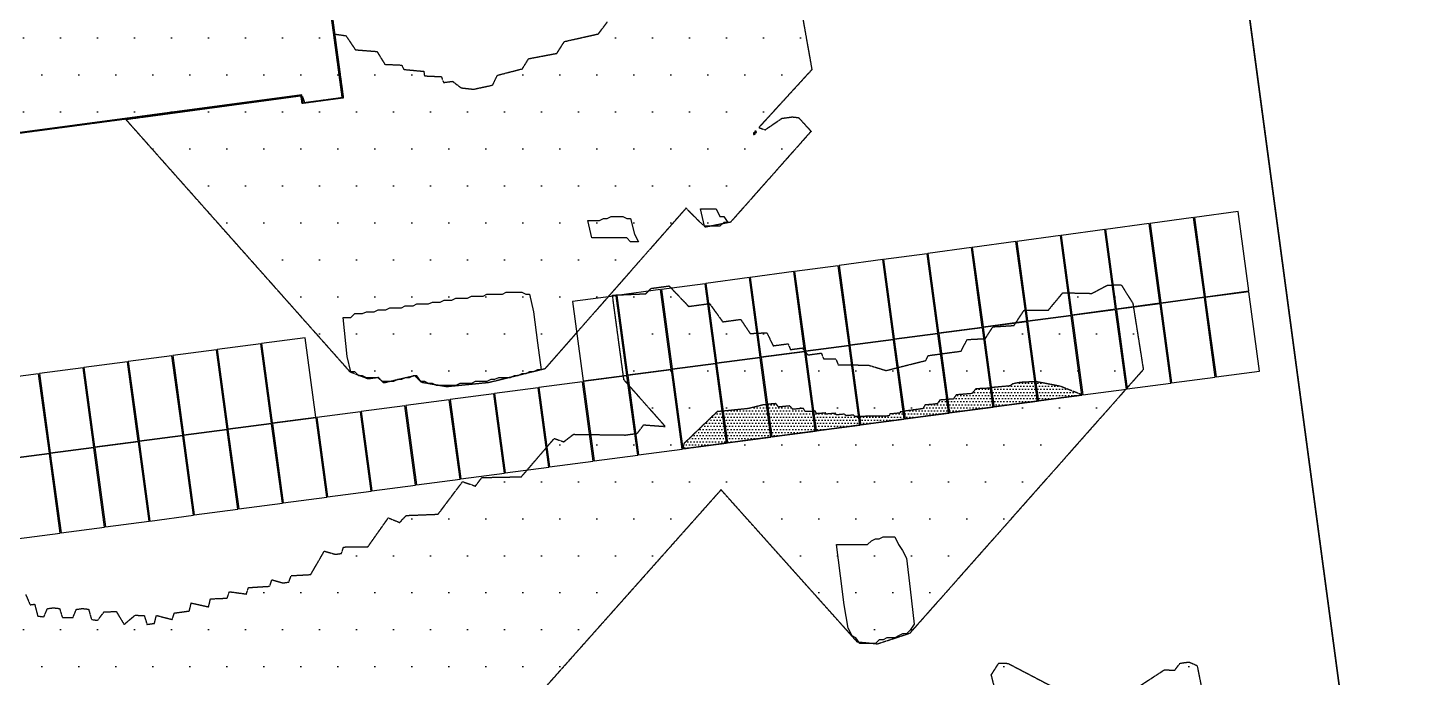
# Model space of a CAD drawing. Header units: millimetres. Extents: x -245826 to 350363, y -160205 to 260795.
# Drawn here: x 40113 to 75684, y 8296 to 25033 of the extents above; entities that cross this region are included whole.
import ezdxf

# ---------------------------------------------------------------- set-up
doc = ezdxf.new("R2010")
doc.units = ezdxf.units.MM
doc.linetypes.add('DASHED', pattern=[1.524, 1.27, -0.254])
for name, color, linetype in [('Module', 7, 'ByLayer'), ('Obstruction', 7, 'ByLayer'), ('Ridge Line', 7, 'ByLayer'), ('Shading', 8, 'DASHED'), ('Unit Area Boundary', 7, 'ByLayer')]:
    doc.layers.add(name, color=color, linetype=linetype)

# ---------------------------------------------------------------- blocks, each defined once
blk = doc.blocks.new('*U0')
at = {"layer": 'Unit Area Boundary', "color": 2}
blk.add_polyline3d([(65156, 73133, 16333), (74483, 3548, 16333), (73104, 3363, 16333), (75684, -15888, 16333), (58744, -18158, 16333), (60367, -30264, 16333), (59773, -30689, 16333), (51926, -31279, 16333), (33618, -33783, 16333), (31973, -21753, 16333), (1173, -25964, 16333)], dxfattribs=at)
at = {"flags": 1}
for tag in ['unit_id', 'unit_name', 'parapet_height', 'ground_elevation', 'is_enable_parapet']:
    blk.add_attdef(tag, (0, 0), '', height=2.5, dxfattribs=at)
blk = doc.blocks.new('*U1')
at = {"layer": 'Ridge Line', "color": 30}
for p, q in [((40601, 79988, 10), (48240, 23217, 10)), ((40601, 79988, 14445), (48240, 23217, 13946)), ((74483, 3548, 13743), (67036, 59108, 14232)), ((47169, 23301, 10), (3104, 17394, 10)), ((47169, 23301, 13948), (3104, 17394, 13952)), ((47207, 23075, 10), (47169, 23301, 10)), ((47207, 23075, 13946), (47169, 23301, 13948)), ((48240, 23217, 10), (47207, 23075, 10)), ((48240, 23217, 13946), (47207, 23075, 13946))]:
    blk.add_line(p, q, dxfattribs=at)
at = {"flags": 1}
for tag in ['unit_id', 'unit_name']:
    blk.add_attdef(tag, (0, 0), '', height=2.5, dxfattribs=at)
blk = doc.blocks.new('*U6')
at = {"layer": 'Module', "color": 0}
blk.add_polyline3d([(0, 0, 0), (112.4, 15.2, 0), (84.7, 219.6, 119.1), (-27.6, 204.4, 119.1)], close=True, dxfattribs=at)
at = {"flags": 1}
for tag in ['mounting-hole-spacing1', 'mounting-hole-spacing2', 'module-material', 'vmpo', 'voco', 'silicon-material', 'panel-length', 'panel-width', 'panel-height', 'userid', 'theme', 'note', 'name', 'pmax', 'company-name', 'id', 'impo', 'isco']:
    blk.add_attdef(tag, (0, 0), '', height=2.5, dxfattribs=at)
blk = doc.blocks.new('*U7')
at = {"layer": 'Module', "color": 31}
for p in [(7042.7, 1809.7, 1555.8), (6814, 1778.8, 1555.8), (6928.3, 1794.2, 1555.8), (6585.3, 1747.8, 1555.8), (6699.6, 1763.3, 1555.8), (6242.2, 1701.4, 1555.9), (6356.5, 1716.9, 1555.9), (6470.9, 1732.4, 1555.8), (6013.5, 1670.5, 1555.9), (6127.8, 1686, 1555.9), (5784.7, 1639.6, 1555.9), (5899.1, 1655.1, 1555.9), (5556, 1608.7, 1555.9), (5670.4, 1624.1, 1555.9), (7070.6, 1603.5, 1435.7), (5441.7, 1593.2, 1555.9), (6841.9, 1572.6, 1435.7), (6956.2, 1588.1, 1435.7), (6498.8, 1526.2, 1435.7), (6613.1, 1541.7, 1435.7), (6727.5, 1557.1, 1435.7), (6270.1, 1495.3, 1435.8), (6384.4, 1510.8, 1435.8), (4412.4, 1454, 1556), (4526.8, 1469.5, 1556), (4641.2, 1485, 1556), (6041.3, 1464.4, 1435.8), (6155.7, 1479.8, 1435.8), (4183.7, 1423.1, 1556), (4298.1, 1438.6, 1556), (5698.3, 1418, 1435.8), (5812.6, 1433.5, 1435.8), (5927, 1448.9, 1435.8), (3955, 1392.2, 1556), (4069.4, 1407.7, 1556), (5469.5, 1387.1, 1435.8), (5583.9, 1402.5, 1435.8), (5240.8, 1356.1, 1435.8), (5355.2, 1371.6, 1435.8), (5012.1, 1325.2, 1435.8), (5126.5, 1340.7, 1435.8), (4669, 1278.8, 1435.9), (4783.4, 1294.3, 1435.9), (4897.7, 1309.8, 1435.8), (4440.3, 1247.9, 1435.9), (4554.7, 1263.4, 1435.9), (4211.6, 1217, 1435.9), (4325.9, 1232.4, 1435.9), (3982.9, 1186.1, 1435.9), (4097.2, 1201.5, 1435.9)]:
    blk.add_blockref('*U6', p, dxfattribs=at)
at = {"flags": 1}
for tag in ['offset-x', 'offset-y', 'mode', 'tilt', 'azimuth', 'align', 'array-mode', 'panel-x', 'panel-y', 'panel-per-row', 'bracket-type', 'bracket-value', 'row-per-array']:
    blk.add_attdef(tag, (0, 0), '', height=2.5, dxfattribs=at)
blk = doc.blocks.new('*U69')
at = {"layer": 'Obstruction', "color": 1}
blk.add_polyline3d([(48236, 17565, 16379), (48336, 17565, 16379), (48436, 17565, 16379), (48536, 17665, 16379), (48636, 17665, 16379), (48736, 17665, 16379), (48836, 17715, 16379), (48936, 17715, 16379), (49036, 17715, 16379), (49136, 17765, 16379), (49236, 17765, 16379), (49336, 17765, 16379), (49436, 17815, 16379), (49536, 17815, 16379), (49636, 17815, 16379), (49736, 17815, 16379), (49836, 17865, 16379), (49936, 17865, 16379), (50036, 17865, 16379), (50136, 17915, 16379), (50236, 17915, 16379), (50336, 17915, 16379), (50436, 17915, 16379), (50536, 17965, 16379), (50636, 17965, 16379), (50736, 17965, 16379), (50836, 18015, 16379), (50936, 18015, 16379), (51036, 18015, 16379), (51136, 18065, 16379), (51236, 18065, 16379), (51336, 18065, 16379), (51436, 18065, 16379), (51536, 18115, 16379), (51636, 18115, 16379), (51736, 18115, 16379), (51836, 18115, 16379), (51936, 18165, 16379), (52036, 18165, 16379), (52136, 18165, 16379), (52236, 18165, 16379), (52336, 18165, 16379), (52436, 18215, 16379), (52536, 18215, 16379), (52636, 18215, 16379), (52736, 18215, 16379), (52836, 18215, 16379), (52936, 18165, 16379), (53036, 18165, 16379), (53136, 17715, 16379), (53236, 16915, 16379), (53236, 16915, 16379), (53336, 16215, 16379), (53336, 16215, 16379), (53236, 16215, 16379), (53136, 16165, 16379), (53036, 16165, 16379), (52936, 16115, 16379), (52836, 16115, 16379), (52736, 16065, 16379), (52636, 16065, 16379), (52536, 16015, 16379), (52436, 16015, 16379), (52336, 16015, 16379), (52236, 16015, 16379), (52136, 15965, 16379), (52036, 15965, 16379), (51936, 15915, 16379), (51836, 15915, 16379), (51736, 15915, 16379), (51636, 15915, 16379), (51536, 15865, 16379), (51436, 15865, 16379), (51336, 15865, 16379), (51236, 15865, 16379), (51136, 15815, 16379), (51036, 15815, 16379), (50936, 15815, 16379), (50836, 15815, 16379), (50736, 15815, 16379), (50636, 15815, 16379), (50536, 15865, 16379), (50436, 15865, 16379), (50336, 15915, 16379), (50236, 15915, 16379), (50136, 16065, 16379), (50036, 16065, 16379), (49936, 16015, 16379), (49836, 16015, 16379), (49736, 15965, 16379), (49636, 15965, 16379), (49536, 15915, 16379), (49436, 15915, 16379), (49336, 15915, 16379), (49236, 15915, 16379), (49136, 16015, 16379), (49036, 16015, 16379), (48936, 16015, 16379), (48836, 16015, 16379), (48736, 16065, 16379), (48636, 16065, 16379), (48536, 16165, 16379), (48436, 16165, 16379), (48336, 16565, 16379), (48336, 16565, 16379)], close=True, dxfattribs=at)
at = {"flags": 1}
for tag in ['height', 'shape']:
    blk.add_attdef(tag, (0, 0), '', height=2.5, dxfattribs=at)
blk = doc.blocks.new('*U77')
at = {"layer": 'Obstruction', "color": 1}
blk.add_polyline3d([(60936, 11715, 15929), (61036, 11715, 15929), (61136, 11715, 15929), (61236, 11715, 15929), (61336, 11715, 15929), (61436, 11715, 15929), (61536, 11715, 15929), (61636, 11715, 15929), (61736, 11715, 15929), (61836, 11815, 15929), (61936, 11865, 15929), (62036, 11865, 15929), (62136, 11915, 15929), (62236, 11915, 15929), (62336, 11915, 15929), (62436, 11915, 15929), (62536, 11715, 15929), (62636, 11565, 15929), (62736, 11365, 15929), (62836, 10565, 15929), (62836, 10565, 15929), (62936, 9665, 15929), (62936, 9665, 15929), (62836, 9515, 15929), (62736, 9415, 15929), (62636, 9415, 15929), (62536, 9365, 15929), (62436, 9315, 15929), (62336, 9315, 15929), (62236, 9315, 15929), (62136, 9265, 15929), (62036, 9265, 15929), (61936, 9165, 15929), (61836, 9165, 15929), (61736, 9165, 15929), (61636, 9165, 15929), (61536, 9165, 15929), (61436, 9315, 15929), (61336, 9365, 15929), (61236, 9565, 15929), (61136, 10165, 15929), (61036, 10915, 15929), (61036, 10915, 15929)], close=True, dxfattribs=at)
at = {"flags": 1}
for tag in ['height', 'shape']:
    blk.add_attdef(tag, (0, 0), '', height=2.5, dxfattribs=at)
blk = doc.blocks.new('*U86')
at = {"layer": 'Obstruction', "color": 1}
blk.add_polyline3d([(57436, 20365, 14679), (57536, 20365, 14679), (57636, 20365, 14679), (57736, 20365, 14679), (57836, 20365, 14679), (57936, 20165, 14679), (58036, 20165, 14679), (58036, 20165, 14679), (58136, 20015, 14679), (58136, 20015, 14679), (58036, 20015, 14679), (57936, 19915, 14679), (57836, 19915, 14679), (57736, 19915, 14679), (57636, 19915, 14679), (57536, 19915, 14679), (57536, 19915, 14679)], close=True, dxfattribs=at)
at = {"flags": 1}
for tag in ['height', 'shape']:
    blk.add_attdef(tag, (0, 0), '', height=2.5, dxfattribs=at)
blk = doc.blocks.new('*U87')
at = {"layer": 'Obstruction', "color": 1}
blk.add_polyline3d([(54536, 20065, 14979), (54636, 20065, 14979), (54736, 20065, 14979), (54836, 20065, 14979), (54936, 20115, 14979), (55036, 20115, 14979), (55136, 20165, 14979), (55236, 20165, 14979), (55336, 20165, 14979), (55436, 20165, 14979), (55536, 20115, 14979), (55636, 20115, 14979), (55736, 19715, 14979), (55736, 19715, 14979), (55836, 19515, 14979), (55836, 19515, 14979), (55736, 19515, 14979), (55636, 19515, 14979), (55536, 19615, 14979), (55436, 19615, 14979), (55336, 19615, 14979), (55236, 19615, 14979), (55136, 19615, 14979), (55036, 19615, 14979), (54936, 19615, 14979), (54836, 19615, 14979), (54736, 19615, 14979), (54636, 19615, 14979), (54636, 19615, 14979)], close=True, dxfattribs=at)
at = {"flags": 1}
for tag in ['height', 'shape']:
    blk.add_attdef(tag, (0, 0), '', height=2.5, dxfattribs=at)
blk = doc.blocks.new('*U191')
at = {"layer": 'Obstruction', "color": 1}
blk.add_polyline3d([(48236, 17565, 16379), (48336, 17565, 16379), (48436, 17565, 16379), (48536, 17665, 16379), (48636, 17665, 16379), (48736, 17665, 16379), (48836, 17715, 16379), (48936, 17715, 16379), (49036, 17715, 16379), (49136, 17765, 16379), (49236, 17765, 16379), (49336, 17765, 16379), (49436, 17815, 16379), (49536, 17815, 16379), (49636, 17815, 16379), (49736, 17815, 16379), (49836, 17865, 16379), (49936, 17865, 16379), (50036, 17865, 16379), (50136, 17915, 16379), (50236, 17915, 16379), (50336, 17915, 16379), (50436, 17915, 16379), (50536, 17965, 16379), (50636, 17965, 16379), (50736, 17965, 16379), (50836, 18015, 16379), (50936, 18015, 16379), (51036, 18015, 16379), (51136, 18065, 16379), (51236, 18065, 16379), (51336, 18065, 16379), (51436, 18065, 16379), (51536, 18115, 16379), (51636, 18115, 16379), (51736, 18115, 16379), (51836, 18115, 16379), (51936, 18165, 16379), (52036, 18165, 16379), (52136, 18165, 16379), (52236, 18165, 16379), (52336, 18165, 16379), (52436, 18215, 16379), (52536, 18215, 16379), (52636, 18215, 16379), (52736, 18215, 16379), (52836, 18215, 16379), (52936, 18165, 16379), (53036, 18165, 16379), (53136, 17715, 16379), (53236, 16915, 16379), (53236, 16915, 16379), (53336, 16215, 16379), (53336, 16215, 16379), (53236, 16215, 16379), (53136, 16165, 16379), (53036, 16165, 16379), (52936, 16115, 16379), (52836, 16115, 16379), (52736, 16065, 16379), (52636, 16065, 16379), (52536, 16015, 16379), (52436, 16015, 16379), (52336, 16015, 16379), (52236, 16015, 16379), (52136, 15965, 16379), (52036, 15965, 16379), (51936, 15915, 16379), (51836, 15915, 16379), (51736, 15915, 16379), (51636, 15915, 16379), (51536, 15865, 16379), (51436, 15865, 16379), (51336, 15865, 16379), (51236, 15865, 16379), (51136, 15815, 16379), (51036, 15815, 16379), (50936, 15815, 16379), (50836, 15815, 16379), (50736, 15815, 16379), (50636, 15815, 16379), (50536, 15865, 16379), (50436, 15865, 16379), (50336, 15915, 16379), (50236, 15915, 16379), (50136, 16065, 16379), (50036, 16065, 16379), (49936, 16015, 16379), (49836, 16015, 16379), (49736, 15965, 16379), (49636, 15965, 16379), (49536, 15915, 16379), (49436, 15915, 16379), (49336, 15915, 16379), (49236, 15915, 16379), (49136, 16015, 16379), (49036, 16015, 16379), (48936, 16015, 16379), (48836, 16015, 16379), (48736, 16065, 16379), (48636, 16065, 16379), (48536, 16165, 16379), (48436, 16165, 16379), (48336, 16565, 16379), (48336, 16565, 16379)], close=True, dxfattribs=at)
at = {"flags": 1}
for tag in ['height', 'shape']:
    blk.add_attdef(tag, (0, 0), '', height=2.5, dxfattribs=at)
blk = doc.blocks.new('*U199')
at = {"layer": 'Obstruction', "color": 1}
blk.add_polyline3d([(60936, 11715, 15929), (61036, 11715, 15929), (61136, 11715, 15929), (61236, 11715, 15929), (61336, 11715, 15929), (61436, 11715, 15929), (61536, 11715, 15929), (61636, 11715, 15929), (61736, 11715, 15929), (61836, 11815, 15929), (61936, 11865, 15929), (62036, 11865, 15929), (62136, 11915, 15929), (62236, 11915, 15929), (62336, 11915, 15929), (62436, 11915, 15929), (62536, 11715, 15929), (62636, 11565, 15929), (62736, 11365, 15929), (62836, 10565, 15929), (62836, 10565, 15929), (62936, 9665, 15929), (62936, 9665, 15929), (62836, 9515, 15929), (62736, 9415, 15929), (62636, 9415, 15929), (62536, 9365, 15929), (62436, 9315, 15929), (62336, 9315, 15929), (62236, 9315, 15929), (62136, 9265, 15929), (62036, 9265, 15929), (61936, 9165, 15929), (61836, 9165, 15929), (61736, 9165, 15929), (61636, 9165, 15929), (61536, 9165, 15929), (61436, 9315, 15929), (61336, 9365, 15929), (61236, 9565, 15929), (61136, 10165, 15929), (61036, 10915, 15929), (61036, 10915, 15929)], close=True, dxfattribs=at)
at = {"flags": 1}
for tag in ['height', 'shape']:
    blk.add_attdef(tag, (0, 0), '', height=2.5, dxfattribs=at)
blk = doc.blocks.new('*U208')
at = {"layer": 'Obstruction', "color": 1}
blk.add_polyline3d([(57436, 20365, 14679), (57536, 20365, 14679), (57636, 20365, 14679), (57736, 20365, 14679), (57836, 20365, 14679), (57936, 20165, 14679), (58036, 20165, 14679), (58036, 20165, 14679), (58136, 20015, 14679), (58136, 20015, 14679), (58036, 20015, 14679), (57936, 19915, 14679), (57836, 19915, 14679), (57736, 19915, 14679), (57636, 19915, 14679), (57536, 19915, 14679), (57536, 19915, 14679)], close=True, dxfattribs=at)
at = {"flags": 1}
for tag in ['height', 'shape']:
    blk.add_attdef(tag, (0, 0), '', height=2.5, dxfattribs=at)
blk = doc.blocks.new('*U209')
at = {"layer": 'Obstruction', "color": 1}
blk.add_polyline3d([(54536, 20065, 14979), (54636, 20065, 14979), (54736, 20065, 14979), (54836, 20065, 14979), (54936, 20115, 14979), (55036, 20115, 14979), (55136, 20165, 14979), (55236, 20165, 14979), (55336, 20165, 14979), (55436, 20165, 14979), (55536, 20115, 14979), (55636, 20115, 14979), (55736, 19715, 14979), (55736, 19715, 14979), (55836, 19515, 14979), (55836, 19515, 14979), (55736, 19515, 14979), (55636, 19515, 14979), (55536, 19615, 14979), (55436, 19615, 14979), (55336, 19615, 14979), (55236, 19615, 14979), (55136, 19615, 14979), (55036, 19615, 14979), (54936, 19615, 14979), (54836, 19615, 14979), (54736, 19615, 14979), (54636, 19615, 14979), (54636, 19615, 14979)], close=True, dxfattribs=at)
at = {"flags": 1}
for tag in ['height', 'shape']:
    blk.add_attdef(tag, (0, 0), '', height=2.5, dxfattribs=at)

msp = doc.modelspace()

# ---------------------------------------------------------------- hatches: boundary and pattern name
at = {"layer": 'Shading'}
h = msp.add_hatch(dxfattribs=at)
h.set_pattern_fill('DOTS', scale=600)
h.paths.add_polyline_path([(-5720, 74000), (-5871, 73940), (-5801, 73127), (-5567, 73158), (1910, 18179), (1642, 18104), (1832, 16993), (3116, 17166), (3085, 17396), (47175, 23290), (47240, 23103), (48212, 23234), (40580, 79955), (-5562, 73708), (-5603, 74015), (-5720, 74000)])
h = msp.add_hatch(dxfattribs=at)
h.set_pattern_fill('DOTS', scale=600)
h.paths.add_polyline_path([(42640, 22670), (47143, 23280), (47170, 23085), (48248, 23231), (48026, 24866), (48306, 24825), (48551, 24462), (49106, 24418), (49308, 24088), (49742, 24068), (49796, 23956), (50312, 23907), (50328, 23790), (50762, 23770), (50821, 23619), (51052, 23650), (51271, 23482), (51590, 23446), (52085, 23552), (52207, 23807), (52851, 23973), (53012, 24233), (53738, 24371), (53932, 24675), (54807, 24872), (55039, 25181), (55409, 25350), (59604, 25918), (59972, 25809), (60302, 23951), (58936, 22458), (59101, 22401), (59531, 22697), (59800, 22733), (59960, 22715), (60282, 22362), (58208, 20020), (57558, 19892), (57061, 20380), (53427, 16241), (51986, 15887), (50902, 15780), (50260, 15891), (50080, 16065), (49282, 15878), (49146, 16018), (48876, 15982), (48421, 16158), (42640, 22670)])
h.paths.add_polyline_path([(58798, 22320), (58803, 22281), (58842, 22286), (58836, 22325), (58798, 22320)], flags=16)
h.paths.add_polyline_path([(58831, 22364), (58836, 22325), (58875, 22330), (58870, 22369), (58831, 22364)], flags=16)
h = msp.add_hatch(dxfattribs=at)
h.set_pattern_fill('DOTS', scale=600)
h.paths.add_polyline_path([(17254, 17054), (17075, 19250), (20924, 19771), (21246, 19418), (21806, 19335), (21959, 19078), (23171, 18806), (23801, 18495), (24626, 18488), (24955, 18374), (25483, 18524), (25583, 18657), (25934, 18665), (26034, 18797), (26799, 18940), (27147, 19265), (27498, 19273), (27880, 19642), (28308, 19660), (28761, 20078), (29306, 20112), (29830, 20580), (31612, 20742), (31830, 20573), (32255, 18014), (32138, 17720), (32104, 16526), (31859, 16017), (30388, 14431), (30819, 13855), (31034, 14003), (31424, 14016), (31485, 14143), (31914, 14161), (32185, 14476), (32537, 14484), (32918, 14852), (33606, 14985), (33800, 15289), (34603, 15437), (34869, 15790), (35821, 15999), (36606, 15986), (36671, 15797), (36787, 15812), (37384, 11690), (37504, 11667), (37177, 11187), (37461, 10829), (37813, 10837), (37902, 11047), (38215, 11050), (38520, 10536), (38795, 10533), (38884, 10744), (39197, 10746), (39507, 10194), (39699, 10220), (39755, 10386), (40063, 10428), (40177, 10165), (40293, 10181), (40373, 9875), (40533, 9857), (40622, 10067), (40776, 10088), (40935, 10070), (41005, 9841), (41280, 9839), (41369, 10049), (41523, 10070), (41682, 10052), (41757, 9785), (41917, 9767), (42083, 9987), (42396, 9990), (42597, 9660), (42879, 9897), (43115, 9889), (43185, 9661), (43378, 9687), (43429, 9892), (43835, 9788), (43890, 9954), (44275, 10007), (44326, 10212), (44771, 10113), (44821, 10318), (45250, 10337), (45306, 10503), (45745, 10443), (45801, 10609), (46345, 10644), (46401, 10810), (46686, 10729), (46840, 10750), (46896, 10916), (47402, 10945), (47751, 11548), (48037, 11467), (48191, 11488), (48247, 11654), (48873, 11660), (49399, 12405), (49690, 12286), (49861, 12467), (50680, 12499), (51311, 13338), (51640, 13224), (51807, 13444), (52823, 13463), (53670, 14450), (53916, 14364), (54165, 14557), (55500, 14539), (55808, 14581), (55974, 14801), (56529, 14758), (55464, 15961), (55169, 18142), (56027, 18178), (56165, 18316), (56627, 18379), (57129, 17852), (57668, 17925), (58006, 17455), (58468, 17518), (58713, 17154), (59142, 17173), (59305, 16838), (59690, 16890), (59749, 16740), (60057, 16781), (60199, 16602), (60545, 16649), (60605, 16499), (60918, 16501), (60978, 16351), (61763, 16338), (62213, 16201), (63237, 16458), (63298, 16586), (64145, 16700), (64300, 16999), (64768, 17022), (64962, 17326), (65506, 17360), (65766, 17752), (66393, 17758), (66763, 18204), (67511, 18187), (67913, 18400), (68265, 18408), (68564, 17933), (68835, 16225), (62817, 9424), (61991, 9153), (61475, 9202), (57964, 13128), (46057, -259), (38550, -1275), (32233, 5720), (30978, 4282), (28889, 4078), (28675, 4208), (24690, 8743), (24043, 8893), (23726, 9207), (17535, 16140), (17254, 17054)])
h = msp.add_hatch(dxfattribs=at)
h.set_pattern_fill('DOTS', color=1, scale=50)
h.paths.add_polyline_path([(64522, 15728), (64423, 15606), (64019, 15573), (63943, 15464), (63797, 15456), (63844, 15113), (64966, 15265), (64901, 15746), (64522, 15728)])
h = msp.add_hatch(dxfattribs=at)
h.set_pattern_fill('DOTS', color=1, scale=50)
h.paths.add_polyline_path([(65672, 15894), (65474, 15857), (65402, 15803), (64922, 15760), (64989, 15268), (66108, 15419), (66042, 15912), (65672, 15894)])
h = msp.add_hatch(dxfattribs=at)
h.set_pattern_fill('DOTS', color=1, scale=50)
h.paths.add_polyline_path([(66065, 15915), (66132, 15422), (67254, 15574), (66700, 15793), (66065, 15915)])
h = msp.add_hatch(dxfattribs=at)
h.set_pattern_fill('DOTS', color=1, scale=50)
h.paths.add_polyline_path([(59049, 15315), (58670, 15220), (58016, 15153), (58126, 14340), (59248, 14492), (59136, 15316), (59049, 15315)])
h = msp.add_hatch(dxfattribs=at)
h.set_pattern_fill('DOTS', color=1, scale=50)
h.paths.add_polyline_path([(59159, 15330), (59272, 14495), (60391, 14646), (60323, 15149), (60132, 15145), (60081, 15226), (59808, 15200), (59737, 15288), (59445, 15259), (59373, 15348), (59159, 15330)])
h = msp.add_hatch(dxfattribs=at)
h.set_pattern_fill('DOTS', color=1, scale=50)
h.paths.add_polyline_path([(63589, 15438), (63532, 15343), (63212, 15311), (63159, 15217), (62675, 15151), (62701, 14958), (63823, 15110), (63776, 15453), (63589, 15438)])
h = msp.add_hatch(dxfattribs=at)
h.set_pattern_fill('DOTS', color=1, scale=50)
h.paths.add_polyline_path([(57869, 15145), (57010, 14320), (56989, 14230), (57028, 14191), (58105, 14337), (57995, 15151), (57869, 15145)])
h = msp.add_hatch(dxfattribs=at)
h.set_pattern_fill('DOTS', color=1, scale=50)
h.paths.add_polyline_path([(60344, 15163), (60413, 14649), (61536, 14801), (61507, 15015), (61408, 15013), (61386, 15053), (61177, 15036), (61154, 15076), (60928, 15057), (60911, 15098), (60669, 15076), (60656, 15107), (60428, 15087), (60380, 15168), (60344, 15163)])
h = msp.add_hatch(dxfattribs=at)
h.set_pattern_fill('DOTS', color=1, scale=50)
h.paths.add_polyline_path([(61530, 15018), (61559, 14804), (62678, 14955), (62653, 15137), (62580, 15138), (62570, 15104), (62303, 15079), (62292, 15034), (62245, 15028), (61530, 15018)])
h = msp.add_hatch(dxfattribs=at)
h.set_pattern_fill('DOTS', scale=600)
h.paths.add_polyline_path([(64921, 8361), (65115, 8664), (65351, 8657), (66617, 7995), (67506, 7799), (68760, 8087), (69372, 8487), (69647, 8485), (69780, 8661), (70011, 8693), (70219, 8602), (70342, 7984), (68130, 5504), (67722, 5330), (67355, 5439), (67081, 5719), (65001, 8054), (64921, 8361)])

# ---------------------------------------------------------------- linework, layer by layer
at = {"layer": 'Shading', "linetype": 'DASHED'}
for points in [[(-5720, 74000, 11), (-5871, 73940, 11), (-5801, 73127, 11), (-5567, 73158, 11), (1910, 18179, 11), (1642, 18104, 11), (1832, 16993, 11), (3116, 17166, 11), (3085, 17396, 11), (47175, 23290, 11), (47240, 23103, 11), (48212, 23234, 11), (40580, 79955, 11), (-5562, 73708, 11), (-5603, 74015, 11), (-5720, 74000, 11)], [(58798, 22320, 13926), (58803, 22281, 13925), (58842, 22286, 13925), (58836, 22325, 13926), (58798, 22320, 13926)], [(58831, 22364, 13926), (58836, 22325, 13926), (58875, 22330, 13926), (58870, 22369, 13926), (58831, 22364, 13926)], [(64921, 8361, 13797), (65115, 8664, 13800), (65351, 8657, 13799), (66617, 7995, 13792), (67506, 7799, 13789), (68760, 8087, 13790), (69372, 8487, 13793), (69647, 8485, 13793), (69780, 8661, 13794), (70011, 8693, 13794), (70219, 8602, 13793), (70342, 7984, 13787), (68130, 5504, 13769), (67722, 5330, 13768), (67355, 5439, 13769), (67081, 5719, 13772), (65001, 8054, 13795), (64921, 8361, 13797)]]:
    msp.add_polyline3d(points, close=True, dxfattribs=at)
for points in [[(59972, 25809, 13954), (60302, 23951, 13938), (58936, 22458, 13927), (59101, 22401, 13926), (59531, 22697, 13928), (59800, 22733, 13928), (59960, 22715, 13928), (60282, 22362, 13924), (58208, 20020, 13906), (57558, 19892, 13906), (57061, 20380, 13911), (53427, 16241, 13880), (51986, 15887, 13879), (50902, 15780, 13879), (50260, 15891, 13881), (50080, 16065, 13882), (49282, 15878, 13882), (49146, 16018, 13883), (48876, 15982, 13883), (48421, 16158, 13885), (42640, 22670, 13949), (42640, 22670, 13949), (47143, 23280, 13948), (47170, 23085, 13947), (48248, 23231, 13947), (48026, 24866, 13961), (48306, 24825, 13960), (48551, 24462, 13957), (49106, 24418, 13956), (49308, 24088, 13953), (49742, 24068, 13952), (49796, 23956, 13951), (50312, 23907, 13950), (50328, 23790, 13949), (50762, 23770, 13948), (50821, 23619, 13947), (51052, 23650, 13947), (51271, 23482, 13945), (51590, 23446, 13944), (52085, 23552, 13945), (52207, 23807, 13947), (52851, 23973, 13947), (53012, 24233, 13949), (53738, 24371, 13950), (53932, 24675, 13952), (54807, 24872, 13953), (55039, 25181, 13955)], [(40063, 10428, 13846), (40177, 10165, 13844), (40293, 10181, 13844), (40373, 9875, 13841), (40533, 9857, 13841), (40622, 10067, 13842), (40776, 10088, 13842), (40935, 10070, 13842), (41005, 9841, 13840), (41280, 9839, 13840), (41369, 10049, 13841), (41523, 10070, 13841), (41682, 10052, 13841), (41757, 9785, 13839), (41917, 9767, 13838), (42083, 9987, 13840), (42396, 9990, 13840), (42597, 9660, 13837), (42879, 9897, 13838), (43115, 9889, 13838), (43185, 9661, 13836), (43378, 9687, 13836), (43429, 9892, 13837), (43835, 9788, 13836), (43890, 9954, 13837), (44275, 10007, 13837), (44326, 10212, 13839), (44771, 10113, 13838), (44821, 10318, 13839), (45250, 10337, 13839), (45306, 10503, 13840), (45745, 10443, 13839), (45801, 10609, 13841), (46345, 10644, 13840), (46401, 10810, 13842), (46686, 10729, 13841), (46840, 10750, 13841), (46896, 10916, 13842), (47402, 10945, 13842), (47751, 11548, 13846), (48037, 11467, 13845), (48191, 11488, 13845), (48247, 11654, 13847), (48873, 11660, 13846), (49399, 12405, 13852), (49690, 12286, 13850), (49861, 12467, 13852), (50680, 12499, 13851), (51311, 13338, 13857), (51640, 13224, 13856), (51807, 13444, 13858), (52823, 13463, 13857), (53670, 14450, 13864), (53916, 14364, 13863), (54165, 14557, 13864), (55500, 14539, 13863), (55808, 14581, 13863), (55974, 14801, 13864), (56529, 14758, 13863), (55464, 15961, 13875), (55169, 18142, 13894), (56027, 18178, 13893), (56165, 18316, 13894), (56627, 18379, 13894), (57129, 17852, 13889), (57668, 17925, 13889), (58006, 17455, 13885), (58468, 17518, 13885), (58713, 17154, 13881), (59142, 17173, 13881), (59305, 16838, 13878), (59690, 16890, 13878), (59749, 16740, 13876), (60057, 16781, 13876), (60199, 16602, 13874), (60545, 16649, 13874), (60605, 16499, 13873), (60918, 16501, 13873), (60978, 16351, 13871), (61763, 16338, 13870), (62213, 16201, 13869), (63237, 16458, 13869), (63298, 16586, 13870), (64145, 16700, 13870), (64300, 16999, 13873), (64768, 17022, 13872), (64962, 17326, 13875), (65506, 17360, 13874), (65766, 17752, 13877), (66393, 17758, 13877), (66763, 18204, 13880), (67511, 18187, 13879), (67913, 18400, 13880), (68265, 18408, 13880), (68564, 17933, 13876), (68835, 16225, 13860), (62817, 9424, 13809), (61991, 9153, 13808), (61475, 9202, 13809), (57964, 13128, 13847), (46057, -259, 13747)]]:
    msp.add_polyline3d(points, dxfattribs=at)
at = {"layer": 'Shading', "color": 1, "linetype": 'DASHED'}
for points in [[(64522, 15728, 14661), (64423, 15606, 14599), (64019, 15573, 14611), (63943, 15464, 14555), (63797, 15456, 14561), (63844, 15113, 14362), (64966, 15265, 14362), (64901, 15746, 14642), (64522, 15728, 14661)], [(65672, 15894, 14667), (65474, 15857, 14660), (65402, 15803, 14635), (64922, 15760, 14648), (64989, 15268, 14361), (66108, 15419, 14361), (66042, 15912, 14648), (65672, 15894, 14667)], [(66065, 15915, 14648), (66132, 15422, 14361), (67254, 15574, 14361), (66700, 15793, 14529), (66065, 15915, 14648)], [(59049, 15315, 14848), (58670, 15220, 14823), (58016, 15153, 14836), (58126, 14340, 14362), (59248, 14492, 14362), (59136, 15316, 14842), (59049, 15315, 14848)], [(59159, 15330, 14848), (59272, 14495, 14362), (60391, 14646, 14362), (60323, 15149, 14655), (60132, 15145, 14667), (60081, 15226, 14717), (59808, 15200, 14723), (59737, 15288, 14779), (59445, 15259, 14786), (59373, 15348, 14842), (59159, 15330, 14848)], [(63589, 15438, 14568), (63532, 15343, 14518), (63212, 15311, 14524), (63159, 15217, 14474), (62675, 15151, 14474), (62701, 14958, 14362), (63823, 15110, 14362), (63776, 15453, 14561), (63589, 15438, 14568)], [(57869, 15145, 14843), (57010, 14320, 14437), (56989, 14230, 14387), (57028, 14191, 14362), (58105, 14337, 14362), (57995, 15151, 14836), (57869, 15145, 14843)], [(60344, 15163, 14661), (60413, 14649, 14362), (61536, 14801, 14362), (61507, 15015, 14486), (61408, 15013, 14493), (61386, 15053, 14518), (61177, 15036, 14524), (61154, 15076, 14549), (60928, 15057, 14555), (60911, 15098, 14580), (60669, 15076, 14586), (60656, 15107, 14605), (60428, 15087, 14611), (60380, 15168, 14661), (60344, 15163, 14661)], [(61530, 15018, 14487), (61559, 14804, 14362), (62678, 14955, 14362), (62653, 15137, 14468), (62580, 15138, 14474), (62570, 15104, 14455), (62303, 15079, 14462), (62292, 15034, 14437), (62245, 15028, 14437), (61530, 15018, 14487)]]:
    msp.add_polyline3d(points, close=True, dxfattribs=at)

# ---------------------------------------------------------------- block references
at = {"layer": 'Module', "xscale": 10, "yscale": 10, "zscale": 10}
msp.add_blockref('*U7', (0, 0), dxfattribs=at)
at = {"layer": 'Obstruction'}
for name in ['*U86', '*U208', '*U87', '*U209', '*U69', '*U191', '*U77', '*U199']:
    msp.add_blockref(name, (0, 0), dxfattribs=at)
at = {"layer": 'Ridge Line'}
msp.add_blockref('*U1', (0, 0), dxfattribs=at)
at = {"layer": 'Unit Area Boundary'}
msp.add_blockref('*U0', (0, 0), dxfattribs=at)

doc.saveas('drawing.dxf')
